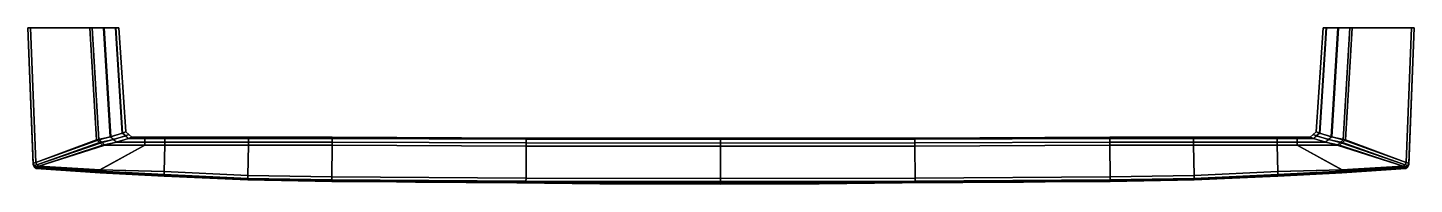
# Model space of a CAD drawing. Extents: x -119 to 119, y -27 to 0.
import ezdxf

# ---------------------------------------------------------------- set-up
doc = ezdxf.new("R2010")
doc.units = 0
doc.layers.add('DESENHOS_IDEN', color=6, linetype='CONTINUOUS')
doc.layers.add('METAL', color=120, linetype='CONTINUOUS')

msp = doc.modelspace()

# ---------------------------------------------------------------- meshes
at = {"layer": 'DESENHOS_IDEN'}
mesh = msp.add_polyface(dxfattribs=at)
corners = [(52.19, -26.48, 3.75), (52.19, -26.54, 0.27), (52.19, -26.48, -3.23), (52.19, -26.37, -6.7), (52.19, -26.28, -8.24), (31.34, -26.62, 3.75), (31.34, -26.68, 0.27), (31.34, -26.62, -3.23), (31.34, -26.51, -6.7), (31.34, -26.42, -8.24), (17.07, -26.78, 3.75), (17.07, -26.84, 0.27), (17.07, -26.78, -3.23), (17.07, -26.67, -6.7), (17.07, -26.58, -8.24), (0.16, -26.84, 3.75), (0.16, -26.91, 0.27), (0.16, -26.84, -3.23), (0.16, -26.73, -6.7), (0.16, -26.64, -8.24), (-20.63, -26.78, 3.75), (-20.63, -26.84, 0.27), (-20.63, -26.78, -3.23), (-20.63, -26.67, -6.7), (-20.63, -26.58, -8.24), (-34.9, -26.62, 3.75), (-34.9, -26.68, 0.27), (-34.9, -26.62, -3.23), (-34.9, -26.51, -6.7), (-34.9, -26.42, -8.24), (-52.35, -26.48, 3.75), (-52.35, -26.54, 0.27), (-52.35, -26.48, -3.23), (-52.35, -26.37, -6.7), (-52.35, -26.28, -8.24)]
mesh.append_faces([[corners[k] for k in face] for face in [(34, 29, 28, 33), (24, 19, 18, 23), (19, 14, 13, 18), (14, 9, 8, 13), (33, 28, 27, 32), (23, 18, 17, 22), (18, 13, 12, 17), (13, 8, 7, 12), (32, 27, 26, 31), (22, 17, 16, 21), (17, 12, 11, 16), (12, 7, 6, 11), (31, 26, 25, 30), (21, 16, 15, 20), (16, 11, 10, 15), (11, 6, 5, 10), (24, 23, 28, 29), (4, 3, 8, 9), (23, 22, 27, 28), (3, 2, 7, 8), (22, 21, 26, 27), (2, 1, 6, 7), (21, 20, 25, 26), (1, 0, 5, 6)]])
at = {"layer": 'METAL'}
mesh = msp.add_polyface(dxfattribs=at)
corners = [(-119, 0, 0.15), (-103.31, 0, 0.23), (-103.93, 0, -3.38), (-119, 0, -3.38), (-118.51, 0, -9), (-108.34, 0, -9), (-107.18, -19.27, -8.77), (-117.59, -23.15, -8.77), (-103.31, 0, 0.23), (-102.15, -17.89, 0.24), (-102.77, -18.11, -3.23), (-103.93, 0, -3.38), (-107.91, 0, 9.21), (-118.51, 0, 9.21), (-117.59, -23.15, 9.21), (-106.75, -19.27, 9.21), (-119, 0, 0.15), (-118.06, -23.55, 0.26), (-118.06, -23.47, 3.76), (-119, 0, 3.69), (-101.64, -18.36, 0.24), (-102.25, -18.58, -3.23), (-101.12, -18.83, 0.24), (-102.16, -18.58, 3.74), (-101.65, -19.04, 3.74), (-119, 0, 7.22), (-119, 0, 8.72), (-118.51, 0, 9.21), (-105.98, 0, 7.22), (-107.91, 0, 9.21), (-103.84, 0, 3.74), (-119, 0, 3.69), (-108.34, 0, -9), (-118.51, 0, -9), (-119, 0, -8.51), (-119, 0, -6.92), (-105.85, 0, -6.72), (-104.82, -18.74, 7.25), (-105.98, 0, 7.22), (-102.68, -18.11, 3.74), (-103.84, 0, 3.74), (-105.85, 0, -6.72), (-104.72, -18.74, -6.72), (-119, 0, -8.51), (-118.06, -23.3, -8.29), (-118.06, -23.37, -6.72), (-119, 0, -6.92), (-118.06, -23.47, -3.23), (-119, 0, -3.38), (-118.06, -23.3, 8.72), (-119, 0, 8.72), (-119, 0, 7.22), (-118.06, -23.37, 7.25), (-106.23, -19.73, 9.21), (-104.31, -19.2, 7.25), (-106.66, -19.73, -8.77), (-104.2, -19.2, -6.72), (-106.15, -20.2, -8.77), (-103.69, -19.67, -6.72), (-101.74, -19.04, -3.23), (-105.72, -20.2, 9.21), (-103.79, -19.67, 7.25), (-98.86, -20.2, 9.21), (-98.86, -19.67, 7.25), (-98.86, -20.2, -8.77), (-98.86, -19.67, -6.72)]
mesh.append_faces([[corners[k] for k in face] for face in [(0, 1, 2, 3), (4, 5, 6, 7), (8, 9, 10, 11), (12, 13, 14, 15), (16, 17, 18, 19), (9, 20, 21, 10), (22, 20, 23, 24), (25, 26, 27, 28), (27, 29, 28, 28), (25, 28, 30, 31), (31, 30, 1, 0), (32, 33, 34, 35), (36, 32, 35, 35), (36, 35, 3, 2), (12, 15, 37, 38), (38, 37, 39, 40), (40, 39, 9, 8), (6, 5, 41, 42), (42, 41, 11, 10), (43, 44, 45, 46), (46, 45, 47, 48), (48, 47, 17, 16), (49, 50, 51, 52), (52, 51, 19, 18), (15, 53, 54, 37), (37, 54, 23, 39), (39, 23, 20, 9), (55, 6, 42, 56), (56, 42, 10, 21), (57, 55, 56, 58), (58, 56, 21, 59), (59, 21, 20, 22), (53, 60, 61, 54), (54, 61, 24, 23), (60, 62, 63, 61), (64, 57, 58, 65), (7, 44, 43, 4), (13, 50, 49, 14)]])
mesh = msp.add_polyface(dxfattribs=at)
corners = [(119.39, 0, 0.15), (119.39, 0, -3.38), (104.32, 0, -3.38), (103.7, 0, 0.23), (118.9, 0, -9), (117.98, -23.15, -8.77), (107.57, -19.27, -8.77), (108.73, 0, -9), (103.7, 0, 0.23), (104.32, 0, -3.38), (103.16, -18.11, -3.23), (102.54, -17.89, 0.24), (108.3, 0, 9.21), (107.14, -19.27, 9.21), (117.98, -23.15, 9.21), (118.9, 0, 9.21), (119.39, 0, 0.15), (119.39, 0, 3.69), (118.45, -23.47, 3.76), (118.45, -23.55, 0.26), (102.65, -18.58, -3.23), (102.03, -18.36, 0.24), (101.51, -18.83, 0.24), (102.04, -19.04, 3.74), (102.55, -18.58, 3.74), (106.37, 0, 7.22), (108.3, 0, 9.21), (118.9, 0, 9.21), (119.39, 0, 7.22), (119.39, 0, 8.72), (119.39, 0, 3.69), (104.23, 0, 3.74), (119.39, 0, -8.51), (118.9, 0, -9), (108.73, 0, -9), (119.39, 0, -6.92), (106.24, 0, -6.72), (106.37, 0, 7.22), (105.21, -18.74, 7.25), (104.23, 0, 3.74), (103.07, -18.11, 3.74), (105.11, -18.74, -6.72), (106.24, 0, -6.72), (119.39, 0, -8.51), (119.39, 0, -6.92), (118.45, -23.37, -6.72), (118.45, -23.3, -8.29), (119.39, 0, -3.38), (118.45, -23.47, -3.23), (118.45, -23.3, 8.72), (118.45, -23.37, 7.25), (119.39, 0, 7.22), (119.39, 0, 8.72), (104.7, -19.2, 7.25), (106.63, -19.73, 9.21), (107.05, -19.73, -8.77), (104.6, -19.2, -6.72), (106.54, -20.2, -8.77), (104.08, -19.67, -6.72), (102.13, -19.04, -3.23), (104.18, -19.67, 7.25), (106.11, -20.2, 9.21), (99.25, -19.67, 7.25), (99.25, -20.2, 9.21), (99.25, -20.2, -8.77), (99.25, -19.67, -6.72)]
mesh.append_faces([[corners[k] for k in face] for face in [(0, 1, 2, 3), (4, 5, 6, 7), (8, 9, 10, 11), (12, 13, 14, 15), (16, 17, 18, 19), (11, 10, 20, 21), (22, 23, 24, 21), (25, 26, 27, 28), (28, 27, 29, 29), (28, 30, 31, 25), (30, 0, 3, 31), (32, 33, 34, 35), (36, 35, 34, 34), (36, 2, 1, 35), (12, 37, 38, 13), (37, 39, 40, 38), (39, 8, 11, 40), (6, 41, 42, 7), (41, 10, 9, 42), (43, 44, 45, 46), (44, 47, 48, 45), (47, 16, 19, 48), (49, 50, 51, 52), (50, 18, 17, 51), (13, 38, 53, 54), (38, 40, 24, 53), (40, 11, 21, 24), (55, 56, 41, 6), (56, 20, 10, 41), (57, 58, 56, 55), (58, 59, 20, 56), (59, 22, 21, 20), (54, 53, 60, 61), (53, 24, 23, 60), (61, 60, 62, 63), (64, 65, 58, 57), (5, 4, 43, 46), (15, 14, 49, 52)]])
mesh = msp.add_polyface(dxfattribs=at)
corners = [(-101.12, -18.83, 0.24), (-98.86, -18.83, 0.26), (-98.86, -19.04, -3.23), (-101.74, -19.04, -3.23), (-81.03, -20.2, -8.77), (-66.65, -20.2, -8.77), (-66.73, -25.65, -8.77), (-81.16, -25.38, -8.77), (-66.73, -25.65, 9.21), (-66.65, -20.2, 9.21), (-81.03, -20.2, 9.21), (-81.16, -25.38, 9.21), (-66.74, -26.41, 0.26), (-81.18, -26.14, 0.26), (-81.18, -26.06, -3.23), (-66.74, -26.33, -3.23), (-95.45, -20.2, -8.77), (-95.56, -24.74, -8.77), (-81.03, -18.83, 0.26), (-95.45, -18.83, 0.26), (-95.45, -19.04, 3.76), (-81.03, -19.04, 3.76), (-95.45, -20.2, 9.21), (-95.56, -24.74, 9.21), (-95.57, -25.5, 0.26), (-95.57, -25.42, -3.23), (-98.86, -20.2, -8.77), (-106.58, -24.41, -8.77), (-98.86, -19.04, 3.76), (-98.86, -20.2, 9.21), (-106.56, -24.41, 9.21), (-103.79, -19.67, 7.25), (-98.86, -19.67, 7.25), (-101.65, -19.04, 3.74), (-98.86, -19.67, -6.72), (-103.69, -19.67, -6.72), (-66.74, -26.16, 8.72), (-81.18, -25.89, 8.72), (-81.18, -25.96, 7.25), (-66.74, -26.23, 7.25), (-81.18, -26.06, 3.76), (-66.74, -26.33, 3.76), (-81.18, -25.89, -8.29), (-66.74, -26.16, -8.29), (-66.74, -26.23, -6.72), (-81.18, -25.96, -6.72), (-81.03, -20.2, -8.77), (-95.45, -20.2, -8.77), (-95.45, -19.67, -6.72), (-81.03, -19.67, -6.72), (-95.45, -19.04, -3.23), (-81.03, -19.04, -3.23), (-95.45, -20.2, 9.21), (-81.03, -20.2, 9.21), (-81.03, -19.67, 7.25), (-95.45, -19.67, 7.25), (-95.57, -25.25, 8.72), (-95.57, -25.32, 7.25), (-95.57, -25.42, 3.76), (-95.57, -25.25, -8.29), (-95.57, -25.32, -6.72), (-98.86, -20.2, -8.77), (-98.86, -20.2, 9.21)]
mesh.append_faces([[corners[k] for k in face] for face in [(0, 1, 2, 3), (4, 5, 6, 7), (8, 9, 10, 11), (12, 13, 14, 15), (16, 4, 7, 17), (18, 19, 20, 21), (11, 10, 22, 23), (13, 24, 25, 14), (26, 16, 17, 27), (19, 1, 28, 20), (23, 22, 29, 30), (31, 32, 28, 33), (33, 28, 1, 0), (34, 35, 3, 2), (36, 37, 38, 39), (39, 38, 40, 41), (41, 40, 13, 12), (42, 43, 44, 45), (45, 44, 15, 14), (46, 47, 48, 49), (49, 48, 50, 51), (51, 50, 19, 18), (52, 53, 54, 55), (55, 54, 21, 20), (37, 56, 57, 38), (38, 57, 58, 40), (40, 58, 24, 13), (59, 42, 45, 60), (60, 45, 14, 25), (47, 61, 34, 48), (48, 34, 2, 50), (50, 2, 1, 19), (62, 52, 55, 32), (32, 55, 20, 28), (42, 7, 6, 43), (11, 37, 36, 8), (59, 17, 7, 42), (23, 56, 37, 11)]])
mesh = msp.add_polyface(dxfattribs=at)
corners = [(-66.65, -18.83, 0.26), (-81.03, -18.83, 0.26), (-81.03, -19.04, 3.76), (-66.65, -19.05, 3.76), (-66.65, -20.2, -8.77), (-81.03, -20.2, -8.77), (-81.03, -19.67, -6.72), (-66.65, -19.67, -6.72), (-81.03, -19.04, -3.23), (-66.65, -19.05, -3.23), (-81.03, -20.2, 9.21), (-66.65, -20.2, 9.21), (-66.65, -19.67, 7.25), (-81.03, -19.67, 7.25), (-33.29, -20.34, 9.21), (-66.65, -20.2, 9.21), (-66.73, -25.65, 9.21), (-33.33, -25.84, 9.21), (-33.34, -26.6, 0.26), (-66.74, -26.41, 0.26), (-66.74, -26.33, -3.23), (-33.34, -26.52, -3.23), (-33.34, -26.35, 8.72), (-66.74, -26.16, 8.72), (-66.74, -26.23, 7.25), (-33.34, -26.42, 7.25), (-33.34, -26.52, 3.76), (-66.74, -26.33, 3.76), (-33.34, -26.42, -6.72), (-66.74, -26.23, -6.72), (-66.74, -26.16, -8.29), (-33.34, -26.35, -8.29), (-66.73, -25.65, -8.77), (-33.33, -25.84, -8.77), (0.11, -20.38, 9.21), (0.11, -25.9, 9.21), (0.11, -26.66, 0.26), (0.11, -26.58, -3.23), (0.11, -26.41, 8.72), (0.11, -26.48, 7.25), (0.11, -26.58, 3.76), (0.11, -26.48, -6.72), (0.11, -26.41, -8.29), (0.11, -25.9, -8.77), (-33.29, -20.34, -8.77), (0.11, -20.38, -8.77), (-66.65, -20.2, -8.77), (-33.29, -20.34, 9.21), (0.11, -20.38, 9.21), (0.11, -19.85, 7.25), (-33.29, -19.81, 7.25), (0.11, -19.23, 3.76), (-33.29, -19.18, 3.76), (0.11, -19.01, 0.26), (-33.29, -18.96, 0.26), (-33.29, -19.81, -6.72), (0.11, -19.85, -6.72), (0.11, -20.38, -8.77), (-33.29, -20.34, -8.77), (-33.29, -19.18, -3.23), (0.11, -19.23, -3.23)]
mesh.append_faces([[corners[k] for k in face] for face in [(0, 1, 2, 3), (4, 5, 6, 7), (7, 6, 8, 9), (9, 8, 1, 0), (10, 11, 12, 13), (13, 12, 3, 2), (14, 15, 16, 17), (18, 19, 20, 21), (22, 23, 24, 25), (26, 27, 19, 18), (28, 29, 30, 31), (21, 20, 29, 28), (31, 30, 32, 33), (17, 16, 23, 22), (34, 14, 17, 35), (36, 18, 21, 37), (38, 22, 25, 39), (40, 26, 18, 36), (41, 28, 31, 42), (37, 21, 28, 41), (42, 31, 33, 43), (35, 17, 22, 38), (44, 45, 43, 33), (46, 44, 33, 32), (47, 48, 49, 50), (11, 47, 50, 12), (50, 49, 51, 52), (12, 50, 52, 3), (52, 51, 53, 54), (3, 52, 54, 0), (55, 56, 57, 58), (7, 55, 58, 4), (59, 60, 56, 55), (9, 59, 55, 7), (54, 53, 60, 59), (0, 54, 59, 9), (26, 40, 39, 25), (27, 26, 25, 24)]])
mesh = msp.add_polyface(dxfattribs=at)
corners = [(67.04, -18.83, 0.26), (67.04, -19.05, 3.76), (81.42, -19.04, 3.76), (81.42, -18.83, 0.26), (67.04, -20.2, -8.77), (67.04, -19.67, -6.72), (81.42, -19.67, -6.72), (81.42, -20.2, -8.77), (67.04, -19.05, -3.23), (81.42, -19.04, -3.23), (81.42, -20.2, 9.21), (81.42, -19.67, 7.25), (67.04, -19.67, 7.25), (67.04, -20.2, 9.21), (33.55, -20.34, -8.77), (67.04, -20.2, -8.77), (67.13, -25.65, -8.77), (33.59, -25.84, -8.77), (33.55, -20.34, 9.21), (33.55, -19.81, 7.25), (33.55, -19.18, 3.76), (33.55, -18.96, 0.26), (33.55, -19.81, -6.72), (33.55, -20.34, -8.77), (33.55, -19.18, -3.23), (33.6, -26.52, 3.76), (67.13, -26.33, 3.76), (67.13, -26.23, 7.25), (33.6, -26.42, 7.25), (33.55, -20.34, 9.21), (0.11, -20.38, 9.21), (0.11, -25.9, 9.21), (33.59, -25.84, 9.21), (67.04, -20.2, 9.21), (67.13, -25.65, 9.21), (33.6, -26.6, 0.26), (0.11, -26.66, 0.26), (0.11, -26.58, -3.23), (33.6, -26.52, -3.23), (67.13, -26.41, 0.26), (67.13, -26.33, -3.23), (33.6, -26.35, 8.72), (0.11, -26.41, 8.72), (0.11, -26.48, 7.25), (67.13, -26.16, 8.72), (0.11, -26.58, 3.76), (33.6, -26.42, -6.72), (0.11, -26.48, -6.72), (0.11, -26.41, -8.29), (33.6, -26.35, -8.29), (67.13, -26.23, -6.72), (67.13, -26.16, -8.29), (0.11, -25.9, -8.77), (0.11, -20.38, -8.77), (0.11, -20.38, 9.21), (0.11, -19.85, 7.25), (0.11, -19.23, 3.76), (0.11, -19.01, 0.26), (0.11, -19.85, -6.72), (0.11, -20.38, -8.77), (0.11, -19.23, -3.23)]
mesh.append_faces([[corners[k] for k in face] for face in [(0, 1, 2, 3), (4, 5, 6, 7), (5, 8, 9, 6), (8, 0, 3, 9), (10, 11, 12, 13), (11, 2, 1, 12), (14, 15, 16, 17), (18, 13, 12, 19), (19, 12, 1, 20), (20, 1, 0, 21), (22, 5, 4, 23), (24, 8, 5, 22), (21, 0, 8, 24), (25, 26, 27, 28), (29, 30, 31, 32), (33, 29, 32, 34), (35, 36, 37, 38), (39, 35, 38, 40), (41, 42, 43, 28), (44, 41, 28, 27), (25, 45, 36, 35), (26, 25, 35, 39), (46, 47, 48, 49), (50, 46, 49, 51), (38, 37, 47, 46), (40, 38, 46, 50), (49, 48, 52, 17), (51, 49, 17, 16), (32, 31, 42, 41), (34, 32, 41, 44), (53, 14, 17, 52), (54, 18, 19, 55), (55, 19, 20, 56), (56, 20, 21, 57), (58, 22, 23, 59), (60, 24, 22, 58), (57, 21, 24, 60), (45, 25, 28, 43)]])
mesh = msp.add_polyface(dxfattribs=at)
corners = [(101.51, -18.83, 0.24), (102.13, -19.04, -3.23), (99.25, -19.04, -3.23), (99.25, -18.83, 0.26), (81.42, -20.2, -8.77), (81.56, -25.38, -8.77), (67.13, -25.65, -8.77), (67.04, -20.2, -8.77), (67.13, -25.65, 9.21), (81.56, -25.38, 9.21), (81.42, -20.2, 9.21), (67.04, -20.2, 9.21), (67.13, -26.41, 0.26), (67.13, -26.33, -3.23), (81.57, -26.06, -3.23), (81.57, -26.14, 0.26), (95.84, -20.2, -8.77), (95.95, -24.74, -8.77), (81.42, -18.83, 0.26), (81.42, -19.04, 3.76), (95.84, -19.04, 3.76), (95.84, -18.83, 0.26), (95.95, -24.74, 9.21), (95.84, -20.2, 9.21), (95.96, -25.42, -3.23), (95.96, -25.5, 0.26), (99.25, -20.2, -8.77), (106.97, -24.41, -8.77), (99.25, -19.04, 3.76), (106.95, -24.41, 9.21), (99.25, -20.2, 9.21), (104.18, -19.67, 7.25), (102.04, -19.04, 3.74), (99.25, -19.67, 7.25), (99.25, -19.67, -6.72), (104.08, -19.67, -6.72), (67.13, -26.16, 8.72), (67.13, -26.23, 7.25), (81.57, -25.96, 7.25), (81.57, -25.89, 8.72), (67.13, -26.33, 3.76), (81.57, -26.06, 3.76), (81.57, -25.89, -8.29), (81.57, -25.96, -6.72), (67.13, -26.23, -6.72), (67.13, -26.16, -8.29), (81.42, -20.2, -8.77), (81.42, -19.67, -6.72), (95.84, -19.67, -6.72), (95.84, -20.2, -8.77), (81.42, -19.04, -3.23), (95.84, -19.04, -3.23), (95.84, -20.2, 9.21), (95.84, -19.67, 7.25), (81.42, -19.67, 7.25), (81.42, -20.2, 9.21), (95.96, -25.32, 7.25), (95.96, -25.25, 8.72), (95.96, -25.42, 3.76), (95.96, -25.25, -8.29), (95.96, -25.32, -6.72), (99.25, -20.2, -8.77), (99.25, -20.2, 9.21)]
mesh.append_faces([[corners[k] for k in face] for face in [(0, 1, 2, 3), (4, 5, 6, 7), (8, 9, 10, 11), (12, 13, 14, 15), (16, 17, 5, 4), (18, 19, 20, 21), (9, 22, 23, 10), (15, 14, 24, 25), (26, 27, 17, 16), (21, 20, 28, 3), (22, 29, 30, 23), (31, 32, 28, 33), (32, 0, 3, 28), (34, 2, 1, 35), (36, 37, 38, 39), (37, 40, 41, 38), (40, 12, 15, 41), (42, 43, 44, 45), (43, 14, 13, 44), (46, 47, 48, 49), (47, 50, 51, 48), (50, 18, 21, 51), (52, 53, 54, 55), (53, 20, 19, 54), (39, 38, 56, 57), (38, 41, 58, 56), (41, 15, 25, 58), (59, 60, 43, 42), (60, 24, 14, 43), (49, 48, 34, 61), (48, 51, 2, 34), (51, 21, 3, 2), (62, 33, 53, 52), (33, 28, 20, 53), (42, 45, 6, 5), (9, 8, 36, 39), (59, 42, 5, 17), (22, 9, 39, 57)]])
mesh = msp.add_polyface(dxfattribs=at)
corners = [(-107.18, -19.27, -8.77), (-106.66, -19.73, -8.77), (-117.44, -23.54, -8.77), (-117.59, -23.15, -8.77), (-106.75, -19.27, 9.21), (-117.59, -23.15, 9.21), (-117.44, -23.54, 9.21), (-106.23, -19.73, 9.21), (-118.06, -23.55, 0.26), (-117.91, -23.93, 0.26), (-117.91, -23.85, 3.76), (-118.06, -23.47, 3.76), (-106.15, -20.2, -8.77), (-117.1, -23.79, -8.77), (-117.1, -23.79, 9.21), (-105.72, -20.2, 9.21), (-117.57, -24.18, 0.26), (-117.91, -23.85, -3.23), (-117.57, -24.1, -3.23), (-98.86, -20.2, -8.77), (-106.58, -24.41, -8.77), (-106.56, -24.41, 9.21), (-98.86, -20.2, 9.21), (-106.57, -24.93, 0.26), (-106.57, -24.85, 3.76), (-117.57, -24.1, 3.76), (-95.57, -25.5, 0.26), (-106.57, -24.85, -3.23), (-95.57, -25.42, -3.23), (-118.06, -23.3, -8.29), (-117.91, -23.68, -8.29), (-117.91, -23.75, -6.72), (-118.06, -23.37, -6.72), (-118.06, -23.47, -3.23), (-117.91, -23.68, 8.72), (-118.06, -23.3, 8.72), (-118.06, -23.37, 7.25), (-117.91, -23.75, 7.25), (-117.57, -23.93, 8.72), (-117.57, -24, 7.25), (-117.57, -23.93, -8.29), (-117.57, -24, -6.72), (-106.57, -24.68, -8.29), (-106.57, -24.75, -6.72), (-106.57, -24.68, 8.72), (-106.57, -24.75, 7.25), (-95.57, -25.25, 8.72), (-95.57, -25.32, 7.25), (-95.57, -25.42, 3.76), (-95.57, -25.25, -8.29), (-95.57, -25.32, -6.72), (-95.56, -24.74, -8.77), (-95.56, -24.74, 9.21)]
mesh.append_faces([[corners[k] for k in face] for face in [(0, 1, 2, 3), (4, 5, 6, 7), (8, 9, 10, 11), (1, 12, 13, 2), (14, 15, 7, 6), (16, 9, 17, 18), (12, 19, 20, 13), (15, 14, 21, 22), (16, 23, 24, 25), (26, 23, 27, 28), (29, 30, 31, 32), (32, 31, 17, 33), (33, 17, 9, 8), (34, 35, 36, 37), (37, 36, 11, 10), (38, 34, 37, 39), (39, 37, 10, 25), (25, 10, 9, 16), (30, 40, 41, 31), (31, 41, 18, 17), (40, 42, 43, 41), (41, 43, 27, 18), (18, 27, 23, 16), (44, 38, 39, 45), (45, 39, 25, 24), (46, 44, 45, 47), (47, 45, 24, 48), (48, 24, 23, 26), (42, 49, 50, 43), (43, 50, 28, 27), (29, 3, 2, 30), (5, 35, 34, 6), (30, 2, 13, 40), (6, 34, 38, 14), (40, 13, 20, 42), (14, 38, 44, 21), (42, 20, 51, 49), (21, 44, 46, 52)]])
mesh = msp.add_polyface(dxfattribs=at)
corners = [(107.57, -19.27, -8.77), (117.98, -23.15, -8.77), (117.83, -23.54, -8.77), (107.05, -19.73, -8.77), (107.14, -19.27, 9.21), (106.63, -19.73, 9.21), (117.83, -23.54, 9.21), (117.98, -23.15, 9.21), (118.45, -23.55, 0.26), (118.45, -23.47, 3.76), (118.3, -23.85, 3.76), (118.3, -23.93, 0.26), (117.49, -23.79, -8.77), (106.54, -20.2, -8.77), (117.49, -23.79, 9.21), (106.11, -20.2, 9.21), (117.96, -24.18, 0.26), (117.96, -24.1, -3.23), (118.3, -23.85, -3.23), (106.97, -24.41, -8.77), (99.25, -20.2, -8.77), (99.25, -20.2, 9.21), (106.95, -24.41, 9.21), (117.96, -24.1, 3.76), (106.96, -24.85, 3.76), (106.96, -24.93, 0.26), (95.96, -25.5, 0.26), (95.96, -25.42, -3.23), (106.96, -24.85, -3.23), (118.45, -23.3, -8.29), (118.45, -23.37, -6.72), (118.3, -23.75, -6.72), (118.3, -23.68, -8.29), (118.45, -23.47, -3.23), (118.3, -23.68, 8.72), (118.3, -23.75, 7.25), (118.45, -23.37, 7.25), (118.45, -23.3, 8.72), (117.96, -23.93, 8.72), (117.96, -24, 7.25), (117.96, -24, -6.72), (117.96, -23.93, -8.29), (106.96, -24.75, -6.72), (106.96, -24.68, -8.29), (106.96, -24.68, 8.72), (106.96, -24.75, 7.25), (95.96, -25.25, 8.72), (95.96, -25.32, 7.25), (95.96, -25.42, 3.76), (95.96, -25.32, -6.72), (95.96, -25.25, -8.29), (95.95, -24.74, -8.77), (95.95, -24.74, 9.21)]
mesh.append_faces([[corners[k] for k in face] for face in [(0, 1, 2, 3), (4, 5, 6, 7), (8, 9, 10, 11), (3, 2, 12, 13), (14, 6, 5, 15), (16, 17, 18, 11), (13, 12, 19, 20), (15, 21, 22, 14), (16, 23, 24, 25), (26, 27, 28, 25), (29, 30, 31, 32), (30, 33, 18, 31), (33, 8, 11, 18), (34, 35, 36, 37), (35, 10, 9, 36), (38, 39, 35, 34), (39, 23, 10, 35), (23, 16, 11, 10), (32, 31, 40, 41), (31, 18, 17, 40), (41, 40, 42, 43), (40, 17, 28, 42), (17, 16, 25, 28), (44, 45, 39, 38), (45, 24, 23, 39), (46, 47, 45, 44), (47, 48, 24, 45), (48, 26, 25, 24), (43, 42, 49, 50), (42, 28, 27, 49), (29, 32, 2, 1), (7, 6, 34, 37), (32, 41, 12, 2), (6, 14, 38, 34), (41, 43, 19, 12), (14, 22, 44, 38), (43, 50, 51, 19), (22, 52, 46, 44)]])

doc.saveas('drawing.dxf')
